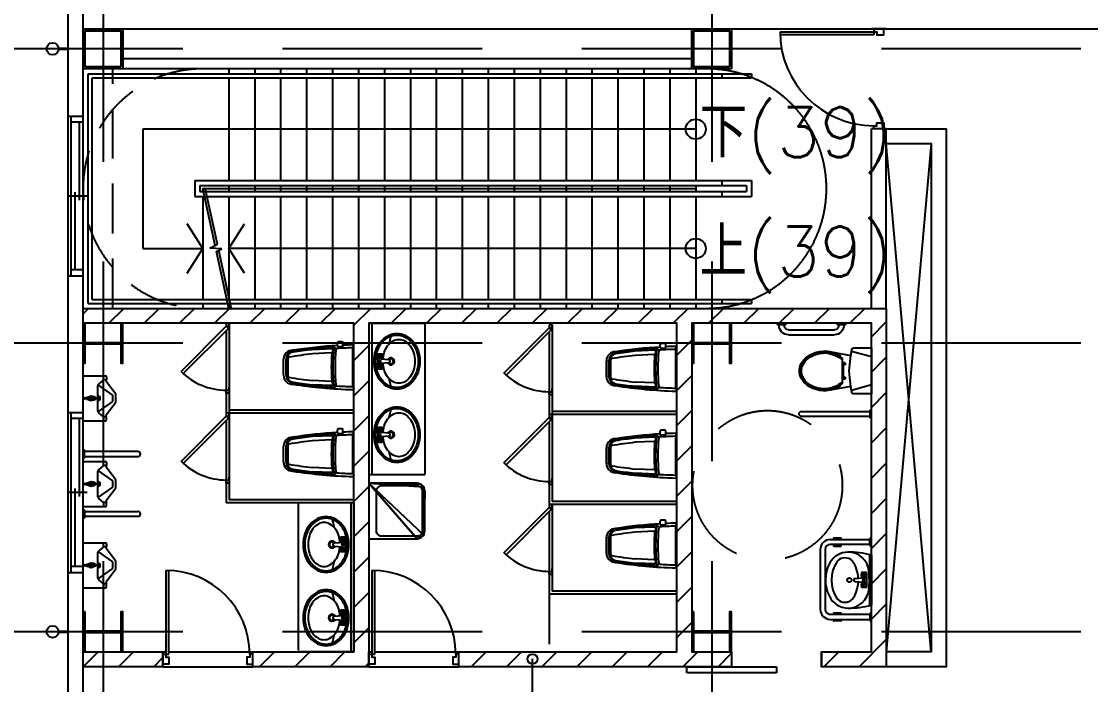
# Model space of a CAD drawing. Extents: x 0 to 210250, y -124674 to 148500.
# Drawn here: x 38966 to 49681, y 119150 to 125794 of the extents above; entities that cross this region are included whole.
import ezdxf

# ---------------------------------------------------------------- set-up
doc = ezdxf.new("R2010")
doc.units = 0
doc.header["$LTSCALE"] = 400
for name, pattern in [('CEN', [17, 15, -1, 0, -1]), ('DASHED2', [0.375, 0.25, -0.125]), ('DASHEDX2', [1.5, 1, -0.5]), ('HIDDEN2', [0.1875, 0.125, -0.0625]), ('HIDDENX2', [0.75, 0.5, -0.25])]:
    doc.linetypes.add(name, pattern=pattern)
doc.layers.get('0').update_dxf_attribs({"linetype": 'CONTINUOUS'})
doc.layers.get('DEFPOINTS').update_dxf_attribs({"linetype": 'CONTINUOUS'})
for name, color, linetype in [('BEAM', 3, 'CONTINUOUS'), ('BFRAME', 6, 'CONTINUOUS'), ('C1', 1, 'CONTINUOUS'), ('CENTER', 6, 'CEN'), ('COLUMN', 1, 'CONTINUOUS'), ('DE-DOOR', 5, 'CONTINUOUS'), ('DIM', 2, 'CONTINUOUS'), ('DOOR', 3, 'CONTINUOUS'), ('DTOILET', 4, 'CONTINUOUS'), ('PAINT', 3, 'CONTINUOUS'), ('STAIR', 3, 'CONTINUOUS'), ('TEXT', 3, 'CONTINUOUS'), ('TOILET', 5, 'CONTINUOUS'), ('WALL', 2, 'CONTINUOUS'), ('WALL2', 6, 'CONTINUOUS'), ('WINDOW', 3, 'CONTINUOUS'), ('WINDOWP', 4, 'CONTINUOUS')]:
    doc.layers.add(name, color=color, linetype=linetype)
doc.styles.add('AEH', font='SIMPLEX', dxfattribs={"bigfont": 'AE.SHX'})

# ---------------------------------------------------------------- blocks, each defined once
blk = doc.blocks.new('T011-A')
at = {"layer": 'DTOILET'}
for p, q in [((21.7, -1.6), (21.7, 0)), ((23.3, 0), (23.3, -1.6)), ((21.1, -10), (21.1, -11.6)), ((21.5, -11.6), (21.5, -10.2)), ((23.3, -1.4), (21.7, -1.4)), ((23.3, -1.6), (21.7, -1.6)), ((23.3, -3.4), (21.7, -3.4)), ((21.7, -3.4), (21.7, -5.7)), ((21.7, -3.7), (23.3, -3.7)), ((22, -3.4), (22, -1.6)), ((22, -10.4), (22, -11.6)), ((22.6, -11.6), (22.6, -10.5)), ((23, -1.6), (23, -3.4)), ((23.2, -10.4), (23.2, -11.6)), ((23.3, -5.7), (23.3, -3.4)), ((23.7, -11.6), (23.7, -10.1)), ((24.2, -11.6), (24.2, -9.8)), ((4, -20.5), (0, -20.5)), ((4, -20.5), (8, -15.7)), ((4, -23.5), (4, -20.5)), ((8.9, -15), (19.3, -30)), ((34.7, -14.6), (10.3, -14.6)), ((21.1, -11.6), (24.2, -11.6)), ((21.5, -12.9), (21.5, -11.6)), ((23.7, -12.9), (21.5, -12.9)), ((21.8, -12.9), (21.8, -11.6)), ((22.3, -11.6), (22.3, -12.9)), ((22.8, -12.9), (22.8, -11.6)), ((23.4, -12.9), (23.4, -11.6)), ((23.7, -11.6), (23.7, -12.9)), ((25.8, -30), (36.2, -15)), ((41, -20.5), (37, -15.7)), ((41, -23.5), (41, -20.5)), ((41, -20.5), (45, -20.5)), ((19.3, -30), (25.8, -30))]:
    blk.add_line(p, q, dxfattribs=at)
for radius in [2.44, 1.05]:
    blk.add_circle((22.5, -8), radius, dxfattribs=at)
for centre, radius, start, end in [((10.3, -17.6), 3, 90, 139.9794), ((22.5, -14.6), 2.6, 180.1003, 359.8997), ((22.5, -14.6), 1.38, 180.1887, 359.8113), ((34.7, -17.6), 3, 40.0206, 90)]:
    blk.add_arc(centre, radius, start, end, dxfattribs=at)
at = {"layer": 'TOILET'}
for p, q in [((0, 0), (0, -22.5)), ((0, 0), (45, 0)), ((45, 0), (45, -22.5)), ((1, -23.5), (4, -23.5)), ((4.5, -23.1), (4, -23.5)), ((18.5, -33), (5.7, -23.2)), ((26.6, -33), (39.3, -23.2)), ((40.4, -23.1), (41, -23.5)), ((44, -23.5), (41, -23.5)), ((18.5, -33), (26.6, -33))]:
    blk.add_line(p, q, dxfattribs=at)
for centre, start, end in [((1, -22.5), 180, 270), ((5.1, -24), 52.5266, 121.5331), ((39.9, -24), 58.4311, 127.6526), ((44, -22.5), 270, 0)]:
    blk.add_arc(centre, 1, start, end, dxfattribs=at)
blk = doc.blocks.new('T007-A')
at = {"layer": 'DTOILET'}
for p, q in [((1.2, 40.5), (0.2, 43.4)), ((1, 39.9), (1, 3)), ((17.8, 40), (20, 42.1)), ((21.8, 39.9), (42, 39.1)), ((21.9, 40.4), (21.9, 39.9)), ((22.4, 40.9), (42, 40.1)), ((22.7, 35.7), (41.7, 34.9)), ((66, 30.6), (66, 12.3)), ((67, 29.6), (67, 13.3)), ((68, 29.6), (68, 13.3)), ((1.2, 2.5), (0.2, -0.3)), ((17.8, 3), (20, 0.9)), ((21.8, 3), (42, 3.9)), ((21.9, 2.5), (21.9, 3)), ((22.4, 2), (42, 2.9)), ((22.7, 7.2), (41.7, 8.1))]:
    blk.add_line(p, q, dxfattribs=at)
for centre, radius, start, end in [((2, 39.9), 1, 88.346, 180), ((-11.7, -432.9), 474, 86.5159, 88.346), ((17.1, 39.2), 1, 5.8406, 86.5159), ((-156.6, 21.5), 175.6, 354.1594, 5.8406), ((-11.7, -432.9), 476, 81.1939, 86.1869), ((-156.6, 21.5), 177.8, 353.3507, 6.6493), ((21.8, 39.4), 0.5, 87.5258, 185.7535), ((-156.6, 21.5), 178.8, 354.2465, 5.7535), ((22.4, 40.4), 0.5, 87.5258, 180), ((22.7, 35.2), 0.5, 87.5258, 184.3804), ((-156.6, 21.5), 179.3, 355.6196, 4.3804), ((-11.7, -432.9), 470.8, 80.6104, 83.4971), ((-11.7, -432.9), 475, 81.1939, 83.5149), ((60, 29.6), 7, 0, 81.1939), ((60, 29.6), 8, 0, 81.1939), ((65, 30.6), 1, 0, 80.6104), ((-11.7, 475.9), 470.8, 276.5029, 279.3896), ((60, 13.3), 7, 278.8061, 0), ((60, 13.3), 8, 278.8061, 0), ((65, 12.3), 1, 279.3896, 0), ((2, 3), 1, 180, 271.654), ((-11.7, 475.9), 474, 271.654, 273.4841), ((17.1, 3.7), 1, 273.4841, 354.1594), ((-11.7, 475.9), 476, 273.8131, 278.8061), ((21.8, 3.5), 0.5, 174.2465, 272.4742), ((22.4, 2.5), 0.5, 180, 272.4742), ((22.7, 7.7), 0.5, 175.6196, 272.4742), ((-11.7, 475.9), 475, 276.4851, 278.8061)]:
    blk.add_arc(centre, radius, start, end, dxfattribs=at)
at = {"layer": 'TOILET'}
for p, q in [((0, 42.9), (0, 0)), ((70.5, 29.5), (70.5, 13.5)), ((11, 0.1), (11, -2.9)), ((12, 1.1), (15.5, 1.1)), ((16.5, 0.1), (16.5, -2.9)), ((12, -3.9), (15.5, -3.9))]:
    blk.add_line(p, q, dxfattribs=at)
for centre, radius, start, end in [((1, 42.9), 1, 88.4768, 180), ((-11.7, -432.9), 477, 81.179, 88.4768), ((61.5, 29.5), 9, 0, 90), ((61.5, 13.5), 9, 270, 0), ((12, 0.1), 1, 90, 180), ((15.5, 0.1), 1, 0, 90), ((-11.7, 475.9), 477, 273.3834, 278.821), ((1, 0), 1, 179.9986, 271.5232), ((-11.7, 475.9), 477, 271.5232, 272.7219), ((12, -2.9), 1, 180, 270), ((15.5, -2.9), 1, 270, 0)]:
    blk.add_arc(centre, radius, start, end, dxfattribs=at)
blk = doc.blocks.new('T005-A')
at = {"layer": 'DTOILET'}
for p, q in [((0, 37), (20, 42.5)), ((29.1, 35.3), (29.1, 10.7)), ((31.1, 38), (31.1, 36.8)), ((26.1, 31.1), (29.1, 31.1)), ((26.1, 31.1), (26.1, 29.1)), ((26.1, 29.1), (28.1, 29.1)), ((28.1, 31.1), (28.1, 14.9)), ((26.1, 16.9), (26.1, 14.9)), ((26.1, 16.9), (28.1, 16.9)), ((26.1, 14.9), (29.1, 14.9)), ((0, 9), (20, 3.5)), ((31.1, 9.2), (31.1, 8))]:
    blk.add_line(p, q, dxfattribs=at)
for points in [[(20.5, 7.4), (21.7, 16.5, 0.064942), (21.7, 29.5), (20.5, 38.6)], [(45.7, 4, 0.08148), (56.1, 5.5, 0.087192), (63.9, 9.6, 0.105621), (69.3, 16.1, 0.123767), (71.1, 23, 0.123767), (69.3, 29.9, 0.105621), (63.9, 36.4, 0.087192), (56.1, 40.5, 0.08148), (45.7, 42, 0.07751)], [(45.7, 5, 0.081154), (55.7, 6.5, 0.087192), (63.3, 10.4, 0.105621), (68.5, 16.6, 0.123767), (70.1, 23, 0.123767), (68.5, 29.4, 0.105621), (63.3, 35.6, 0.087192), (55.7, 39.5, 0.081154), (45.7, 41, 0.07751)]]:
    blk.add_lwpolyline(points, format="xyb", dxfattribs=at)
for centre, radius, start, end in [((48.7, 10.6), 31.6, 95.5709, 128.4801), ((48.7, 10.6), 30.6, 95.6473, 129.9863), ((48.7, 10.6), 32.6, 104.3826, 122.8), ((48.7, 35.4), 30.6, 230.0137, 264.3527), ((48.7, 35.4), 31.6, 231.5199, 264.4291), ((48.7, 35.4), 32.6, 237.2, 255.6174)]:
    blk.add_arc(centre, radius, start, end, dxfattribs=at)
at = {"layer": 'TOILET'}
blk.add_lwpolyline([(56.4, 41.4), (52.1, 42.5), (48.3, 42.9), (45.6, 43), (20.5, 38.6), (19.7, 44.3, 0.376715), (17.7, 46), (0, 46), (0, 0), (17.7, 0, 0.376715), (19.7, 1.7), (20.5, 7.4), (45.6, 3), (48.3, 3.1), (52.1, 3.5), (56.4, 4.6, 0.189336), (70.2, 15.6, 0.251384), (70.2, 30.4)], format="xyb", dxfattribs=at)
blk.add_arc((49.2, 18.2), 24.2, 30.0427, 72.9277, dxfattribs=at)
blk = doc.blocks.new('T015-A')
at = {"layer": 'TOILET', "linetype": 'Continuous'}
for p, q in [((26, 0), (26, -1)), ((34, -1), (34, 0)), ((86, 0), (86, -1)), ((94, -1), (94, 0)), ((26.5, -1.5), (33.5, -1.5)), ((32.5, -2), (32.5, -1.5)), ((83, -6.5), (37, -6.5)), ((86.5, -1.5), (93.5, -1.5)), ((87.5, -1.5), (87.5, -2)), ((83, -11.5), (37, -11.5)), ((0, -86.7), (1, -86.7)), ((1, -94.7), (0, -94.7)), ((1.5, -87.2), (1.5, -94.2)), ((70, -88.2), (1.5, -88.2)), ((1.5, -93.2), (70, -93.2))]:
    blk.add_line(p, q, dxfattribs=at)
for centre, radius, start, end in [((26.5, -1), 0.5, 180, 270), ((37, -2), 9.5, 176.983, 270), ((37, -2), 4.5, 180, 270), ((33.5, -1), 0.5, 270, 0), ((83, -2), 9.5, 270, 3.017), ((83, -2), 4.5, 270, 0), ((86.5, -1), 0.5, 180, 270), ((93.5, -1), 0.5, 270, 0), ((1, -87.2), 0.5, 0, 90), ((1, -94.2), 0.5, 270, 0), ((70, -90.7), 2.5, 270, 90)]:
    blk.add_arc(centre, radius, start, end, dxfattribs=at)
at = {"layer": 'C1', "linetype": 'Continuous'}
blk.add_blockref('T005-A', (0, -70.7), dxfattribs=at)
blk = doc.blocks.new('*U194')
at = {"layer": 'DE-DOOR', "linetype": 'Continuous'}
for points in [[(-45, 5), (-42, 5), (-42, 2), (-39, 2), (-39, -5), (-45, -5)], [(45, 5), (42, 5), (42, 2), (39, 2), (39, -5), (45, -5)]]:
    blk.add_lwpolyline(points, close=True, dxfattribs=at)
at = {"layer": 'DOOR', "linetype": 'Continuous'}
for p, q in [((-42, 89), (-42, 5)), ((-39, 5), (-39, 89)), ((-45, 7.5), (-42, 7.5)), ((-42, 5), (-39, 5)), ((-39, 7.5), (45, 7.5)), ((-45, -7.5), (45, -7.5))]:
    blk.add_line(p, q, dxfattribs=at)
blk.add_arc((-42, 5), 84, 0, 90, dxfattribs=at)
at = {"layer": 'WALL', "linetype": 'Continuous'}
for p, q in [((-45, -7.5), (-45, 7.5)), ((45, -7.5), (45, 7.5))]:
    blk.add_line(p, q, dxfattribs=at)
blk = doc.blocks.new('*U195')
at = {"layer": 'DE-DOOR', "linetype": 'Continuous'}
for points in [[(-45, 5), (-42, 5), (-42, 2), (-39, 2), (-39, -5), (-45, -5)], [(45, 5), (42, 5), (42, 2), (39, 2), (39, -5), (45, -5)]]:
    blk.add_lwpolyline(points, close=True, dxfattribs=at)
at = {"layer": 'DOOR', "linetype": 'Continuous'}
for p, q in [((-42, 89), (-42, 5)), ((-39, 5), (-39, 89)), ((-45, 7.5), (-42, 7.5)), ((-42, 5), (-39, 5)), ((-39, 7.5), (45, 7.5)), ((-45, -7.5), (45, -7.5))]:
    blk.add_line(p, q, dxfattribs=at)
blk.add_arc((-42, 5), 84, 0, 90, dxfattribs=at)
at = {"layer": 'WALL', "linetype": 'Continuous'}
for p, q in [((-45, -7.5), (-45, 7.5)), ((45, -7.5), (45, 7.5))]:
    blk.add_line(p, q, dxfattribs=at)
blk = doc.blocks.new('*U196')
at = {"layer": 'DOOR', "linetype": 'Continuous'}
for p, q in [((-90, -7.5), (0, -7.5)), ((-90, -13.5), (-90, -7.5)), ((0, -7.5), (0, -13.5)), ((0, -13.5), (-90, -13.5))]:
    blk.add_line(p, q, dxfattribs=at)
at = {"layer": 'WALL', "linetype": 'Continuous'}
for p, q in [((-45, 7.5), (-45, -7.5)), ((45, 7.5), (45, -7.5))]:
    blk.add_line(p, q, dxfattribs=at)
blk = doc.blocks.new('T016-A', base_point=(3688, 4041.3))
at = {"layer": 'DTOILET'}
for p, q in [((3709.7, 4039.7), (3709.7, 4041.3)), ((3711.3, 4039.9), (3709.7, 4039.9)), ((3711.3, 4039.7), (3709.7, 4039.7)), ((3710, 4037.9), (3710, 4039.7)), ((3711, 4039.7), (3711, 4037.9)), ((3711.3, 4041.3), (3711.3, 4039.7)), ((3709.1, 4031.3), (3709.1, 4029.7)), ((3709.1, 4029.7), (3712.2, 4029.7)), ((3709.5, 4029.7), (3709.5, 4031.1)), ((3709.6, 4028.4), (3709.6, 4029.7)), ((3709.7, 4037.9), (3709.7, 4035.6)), ((3711.3, 4037.9), (3709.7, 4037.9)), ((3709.7, 4037.6), (3711.3, 4037.6)), ((3709.8, 4028.4), (3709.8, 4029.7)), ((3710, 4030.9), (3710, 4029.7)), ((3710.3, 4029.7), (3710.3, 4028.4)), ((3710.6, 4029.7), (3710.6, 4030.9)), ((3710.9, 4028.4), (3710.9, 4029.7)), ((3711.2, 4030.9), (3711.2, 4029.7)), ((3711.3, 4035.6), (3711.3, 4037.9)), ((3711.4, 4028.4), (3711.4, 4029.7)), ((3711.7, 4029.7), (3711.7, 4031.2)), ((3711.7, 4029.7), (3711.7, 4028.4)), ((3712.2, 4029.7), (3712.2, 4031.5)), ((3692, 4020.9), (3688, 4020.9)), ((3692, 4020.9), (3696, 4025.6)), ((3692, 4017.8), (3692, 4020.9)), ((3696.9, 4026.3), (3707.3, 4011.3)), ((3722.7, 4026.7), (3698.3, 4026.7)), ((3711.7, 4028.4), (3709.6, 4028.4)), ((3713.8, 4011.3), (3724.2, 4026.3)), ((3729, 4020.9), (3725, 4025.6)), ((3729, 4020.9), (3733.1, 4020.9)), ((3729, 4017.8), (3729, 4020.9)), ((3707.3, 4011.3), (3713.8, 4011.3))]:
    blk.add_line(p, q, dxfattribs=at)
for radius in [2.44, 1.05]:
    blk.add_circle((3710.5, 4033.3), radius, dxfattribs=at)
for centre, radius, start, end in [((3698.3, 4023.7), 3, 90, 139.9794), ((3710.5, 4026.7), 2.6, 180.1003, 359.8997), ((3710.5, 4026.7), 1.38, 180.1887, 359.8113), ((3722.7, 4023.7), 3, 40.0206, 90)]:
    blk.add_arc(centre, radius, start, end, dxfattribs=at)
at = {"layer": 'TOILET', "linetype": 'Continuous'}
for p, q in [((3676.5, 4040.3), (3676.5, 4041.3)), ((3684, 4039.8), (3677, 4039.8)), ((3678, 3986.3), (3678, 4039.8)), ((3683, 4039.8), (3683, 3986.3)), ((3684.5, 4041.3), (3684.5, 4040.3)), ((3736.5, 4041.3), (3736.5, 4040.3)), ((3737, 4039.8), (3744, 4039.8)), ((3738, 4039.8), (3738, 3986.3)), ((3743, 3986.3), (3743, 4039.8)), ((3744.5, 4040.3), (3744.5, 4041.3))]:
    blk.add_line(p, q, dxfattribs=at)
at = {"layer": 'TOILET'}
for p, q in [((3688, 4041.3), (3733, 4041.3)), ((3688, 4041.3), (3688, 4018.8)), ((3733, 4041.3), (3733, 4018.8)), ((3689, 4017.8), (3692, 4017.8)), ((3692.5, 4018.2), (3692, 4017.8)), ((3706.5, 4008.3), (3693.7, 4018.1)), ((3706.5, 4008.3), (3714.6, 4008.3)), ((3714.6, 4008.3), (3727.3, 4018.1)), ((3728.4, 4018.2), (3729, 4017.8)), ((3732, 4017.8), (3729, 4017.8))]:
    blk.add_line(p, q, dxfattribs=at)
at = {"layer": 'TOILET', "linetype": 'Continuous'}
for centre, radius, start, end in [((3677, 4040.3), 0.5, 180, 270), ((3684, 4040.3), 0.5, 270, 360), ((3737, 4040.3), 0.5, 180, 270), ((3744, 4040.3), 0.5, 270, 0), ((3680.5, 3986.3), 2.5, 180, 0), ((3740.5, 3986.3), 2.5, 180, 0)]:
    blk.add_arc(centre, radius, start, end, dxfattribs=at)
at = {"layer": 'TOILET'}
for centre, start, end in [((3689, 4018.8), 180, 270), ((3693.1, 4017.3), 52.5266, 121.5331), ((3727.9, 4017.3), 58.4311, 127.6526), ((3732, 4018.8), 270, 0)]:
    blk.add_arc(centre, 1, start, end, dxfattribs=at)
blk = doc.blocks.new('*U197')
at = {"layer": 'DE-DOOR', "linetype": 'Continuous'}
for points in [[(-5, 50), (-5, 47), (-2, 47), (-2, 44), (5, 44), (5, 50)], [(-5, -50), (-5, -47), (-2, -47), (-2, -44), (5, -44), (5, -50)]]:
    blk.add_lwpolyline(points, close=True, dxfattribs=at)
at = {"layer": 'DOOR', "linetype": 'Continuous'}
for p, q in [((-99, 47), (-5, 47)), ((-5, 44), (-99, 44)), ((-5, 47), (-5, 44))]:
    blk.add_line(p, q, dxfattribs=at)
blk.add_arc((-5, 47), 94, 180, 270, dxfattribs=at)
at = {"layer": 'WALL', "linetype": 'Continuous'}
for p, q in [((7.5, 50), (-7.5, 50)), ((7.5, -50), (-7.5, -50))]:
    blk.add_line(p, q, dxfattribs=at)
blk = doc.blocks.new('*U199')
at = {"layer": 'WALL', "linetype": 'Continuous'}
for p, q in [((-7.5, 80), (7.5, 80)), ((-7.5, -80), (7.5, -80))]:
    blk.add_line(p, q, dxfattribs=at)
at = {"layer": 'WINDOW', "linetype": 'Continuous'}
for p, q in [((-4.5, -80), (-4.5, 80)), ((7.5, 74), (-4.5, 74)), ((3.5, 74), (3.5, -4)), ((11.5, 0), (-8.5, 0)), ((-0.5, -74), (-0.5, 4)), ((7.5, -74), (-4.5, -74))]:
    blk.add_line(p, q, dxfattribs=at)
at = {"layer": 'WINDOWP', "linetype": 'Continuous'}
for p, q in [((-7.5, -80), (-7.5, 80)), ((7.5, -80), (7.5, 80))]:
    blk.add_line(p, q, dxfattribs=at)
blk = doc.blocks.new('*U200')
at = {"layer": 'WALL', "linetype": 'Continuous'}
for p, q in [((-7.5, 80), (7.5, 80)), ((-7.5, -80), (7.5, -80))]:
    blk.add_line(p, q, dxfattribs=at)
at = {"layer": 'WINDOW', "linetype": 'Continuous'}
for p, q in [((-4.5, -80), (-4.5, 80)), ((7.5, 74), (-4.5, 74)), ((3.5, 74), (3.5, -4)), ((11.5, 0), (-8.5, 0)), ((-0.5, -74), (-0.5, 4)), ((7.5, -74), (-4.5, -74))]:
    blk.add_line(p, q, dxfattribs=at)
at = {"layer": 'WINDOWP', "linetype": 'Continuous'}
for p, q in [((-7.5, -80), (-7.5, 80)), ((7.5, -80), (7.5, 80))]:
    blk.add_line(p, q, dxfattribs=at)
blk = doc.blocks.new('WASH22')
at = {"layer": 'TOILET', "elevation": 0}
blk.add_lwpolyline([(-20.3, -53.3, -0.414214), (-25.4, -48.3), (-25.4, -12.7, -0.414214), (-20.3, -7.6), (20.3, -7.6, -0.414214), (25.4, -12.7), (25.4, -48.3, -0.414214), (20.3, -53.3)], format="xyb", close=True, dxfattribs=at)
at = {"layer": 'BFRAME', "color": 5}
mesh = blk.add_polyface(dxfattribs=at)
corners = [(24.1, -54.9, 0), (27.9, 0, 0), (-24.1, -54.9, 0), (27.9, 0, 0), (-27.9, -48.3, 0), (-24.1, -54.9, 0), (24.1, -54.9, 0), (26.9, -52.1, 0), (27.9, 0, 0), (-24.1, -54.9, 0), (20.3, -55.9, 0), (24.1, -54.9, 0), (-24.1, -54.9, 0), (-20.3, -55.9, 0), (20.3, -55.9, 0), (-27.9, -48.3, 0), (-26.9, -52.1, 0), (-24.1, -54.9, 0), (27.9, 0, 0), (-27.9, 0, 0), (-27.9, -48.3, 0), (26.9, -52.1, 0), (27.9, -48.3, 0), (27.9, 0, 0)]
mesh.append_faces([[corners[k] for k in face] for face in [(0, 1, 2), (3, 4, 5)]], dxfattribs={"vtx0": -1, "vtx1": -1, "vtx2": -1, "color": 5})
mesh.append_faces([[corners[k] for k in face] for face in [(9, 10, 11)]], dxfattribs={"vtx0": -1, "vtx2": -1, "color": 5})
mesh.append_faces([[corners[k] for k in face] for face in [(6, 7, 8)]], dxfattribs={"vtx1": -1, "vtx2": -1, "color": 5})
mesh.append_faces([[corners[k] for k in face] for face in [(12, 13, 14), (15, 16, 17), (18, 19, 20), (21, 22, 23)]], dxfattribs={"vtx2": -1, "color": 5})
blk = doc.blocks.new('*X205')
at = {"layer": 'WALL2', "color": 0}
for p, q in [((66488, 4845.7), (66493.5, 4851.1)), ((66513.9, 4836.1), (66528.9, 4851.1)), ((66549.2, 4836.1), (66564.2, 4851.1)), ((66584.6, 4836.1), (66599.6, 4851.1)), ((66619.9, 4836.1), (66634.9, 4851.1)), ((66655.3, 4836.1), (66670.3, 4851.1)), ((66690.6, 4836.1), (66705.6, 4851.1)), ((66726, 4836.1), (66741, 4851.1)), ((66759.5, 4834.3), (66776.3, 4851.1)), ((66796.7, 4836.1), (66811.7, 4851.1)), ((66832.1, 4836.1), (66847.1, 4851.1)), ((66867.4, 4836.1), (66882.4, 4851.1)), ((66902.8, 4836.1), (66917.8, 4851.1)), ((66938.1, 4836.1), (66953.1, 4851.1)), ((66973.5, 4836.1), (66988.5, 4851.1)), ((67008.8, 4836.1), (67023.8, 4851.1)), ((67044.2, 4836.1), (67059.2, 4851.1)), ((67079.5, 4836.1), (67094.5, 4851.1)), ((67114.9, 4836.1), (67129.9, 4851.1)), ((67150.3, 4836.1), (67165.3, 4851.1)), ((67185.6, 4836.1), (67200.6, 4851.1)), ((67221, 4836.1), (67236, 4851.1)), ((67256.3, 4836.1), (67271.3, 4851.1)), ((67278, 4822.5), (67293, 4837.5)), ((66759.5, 4799), (66774.5, 4814)), ((67083, 4804.3), (67098, 4819.3)), ((67278, 4787.1), (67293, 4802.1)), ((67083, 4768.9), (67098, 4783.9)), ((66759.5, 4763.6), (66774.5, 4778.6)), ((67278, 4751.8), (67293, 4766.8)), ((67083, 4733.6), (67098, 4748.6)), ((66759.5, 4728.3), (66774.5, 4743.3)), ((67278, 4716.4), (67293, 4731.4)), ((66759.5, 4692.9), (66774.5, 4707.9)), ((67083, 4698.2), (67098, 4713.2)), ((67278, 4681.1), (67293, 4696.1)), ((66759.5, 4657.5), (66774.5, 4672.5)), ((67083, 4662.8), (67098, 4677.8)), ((67278, 4645.7), (67293, 4660.7)), ((67083, 4627.5), (67098, 4642.5)), ((66759.5, 4622.2), (66774.5, 4637.2)), ((67278, 4610.4), (67293, 4625.4)), ((66759.5, 4586.8), (66774.5, 4601.8)), ((67083, 4592.1), (67098, 4607.1)), ((67278, 4575), (67293, 4590)), ((66759.5, 4551.5), (66774.5, 4566.5)), ((67083, 4556.8), (67098, 4571.8)), ((67278, 4539.6), (67293, 4554.6)), ((67083, 4521.4), (67098, 4536.4)), ((66759.5, 4516.1), (66774.5, 4531.1)), ((67265.9, 4492.1), (67293, 4519.3)), ((66488.1, 4492.1), (66503.1, 4507.1)), ((66523.4, 4492.1), (66538.4, 4507.1)), ((66558.8, 4492.1), (66568, 4501.4)), ((66664.8, 4492.1), (66679.8, 4507.1)), ((66700.2, 4492.1), (66715.2, 4507.1)), ((66735.5, 4492.1), (66750.5, 4507.1)), ((66877, 4492.1), (66892, 4507.1)), ((66912.3, 4492.1), (66927.3, 4507.1)), ((66947.7, 4492.1), (66962.7, 4507.1)), ((66983, 4492.1), (66998, 4507.1)), ((67018.4, 4492.1), (67033.4, 4507.1)), ((67053.7, 4492.1), (67068.7, 4507.1)), ((67089.1, 4492.1), (67104.1, 4507.1)), ((67124.5, 4492.1), (67138, 4505.7)), ((67230.5, 4492.1), (67245.5, 4507.1)), ((66770.9, 4492.1), (66774.5, 4495.8))]:
    blk.add_line(p, q, dxfattribs=at)
blk = doc.blocks.new('A$C2BC977CF')
at = {"layer": 'BEAM', "color": 3, "linetype": 'Continuous'}
blk.add_line((1953, 4312), (1383, 4312), dxfattribs=at)
at = {"layer": 'CENTER', "linetype": 'HIDDENX2'}
for p, q in [((1363, 5908.8), (1363, 3154)), ((1973, 5908.8), (1973, 3154)), ((7443, 4322), (1061, 4322)), ((7443, 4027), (1061, 4027)), ((7443, 3738), (1061, 3738))]:
    blk.add_line(p, q, dxfattribs=at)
at = {"layer": 'COLUMN', "linetype": 'Continuous'}
for points in [[(1383, 4302), (1343, 4302), (1343, 4342), (1383, 4342)], [(1381, 4304), (1345, 4304), (1345, 4340), (1381, 4340)], [(1993, 4302), (1953, 4302), (1953, 4342), (1993, 4342)], [(1991, 4304), (1955, 4304), (1955, 4340), (1991, 4340)]]:
    blk.add_lwpolyline(points, close=True, dxfattribs=at)
at = {"layer": 'COLUMN'}
for points in [[(1345.1, 4047), (1343, 4047), (1343, 4007), (1345.1, 4007), (1345.1, 4026.3), (1380.9, 4026.3), (1380.9, 4007), (1383, 4007), (1383, 4047), (1380.9, 4047), (1380.9, 4027.6), (1345.1, 4027.6), (1345.1, 4047)], [(1955.1, 4047), (1953, 4047), (1953, 4007), (1955.1, 4007), (1955.1, 4026.3), (1990.9, 4026.3), (1990.9, 4007), (1993, 4007), (1993, 4047), (1990.9, 4047), (1990.9, 4027.6), (1955.1, 4027.6), (1955.1, 4047)], [(1345.1, 3758), (1343, 3758), (1343, 3718), (1345.1, 3718), (1345.1, 3737.3), (1380.9, 3737.3), (1380.9, 3718), (1383, 3718), (1383, 3758), (1380.9, 3758), (1380.9, 3738.6), (1345.1, 3738.6), (1345.1, 3758)], [(1955.1, 3758), (1953, 3758), (1953, 3718), (1955.1, 3718), (1955.1, 3737.3), (1990.9, 3737.3), (1990.9, 3718), (1993, 3718), (1993, 3758), (1990.9, 3758), (1990.9, 3738.6), (1955.1, 3738.6), (1955.1, 3758)]]:
    blk.add_lwpolyline(points, dxfattribs=at)
at = {"layer": 'DE-DOOR', "linetype": 'Continuous'}
for points in [[(1486.5, 4047), (1486.5, 4044), (1489.5, 4044), (1489.5, 4041), (1489.5, 4041), (1489.5, 4047)], [(1810, 4045.5), (1810, 4042.5), (1813, 4042.5), (1813, 4039.5), (1813, 4039.5), (1813, 4045.5)], [(1486.5, 3977), (1486.5, 3980), (1489.5, 3980), (1489.5, 3983), (1489.5, 3983), (1489.5, 3977)], [(1810, 3975.5), (1810, 3978.5), (1813, 3978.5), (1813, 3981.5), (1813, 3981.5), (1813, 3975.5)], [(1486.5, 3957), (1486.5, 3954), (1489.5, 3954), (1489.5, 3951), (1489.5, 3951), (1489.5, 3957)], [(1810, 3955.5), (1810, 3952.5), (1813, 3952.5), (1813, 3949.5), (1813, 3949.5), (1813, 3955.5)], [(1486.5, 3887), (1486.5, 3890), (1489.5, 3890), (1489.5, 3893), (1489.5, 3893), (1489.5, 3887)], [(1810, 3885.5), (1810, 3888.5), (1813, 3888.5), (1813, 3891.5), (1813, 3891.5), (1813, 3885.5)], [(1810, 3865.5), (1810, 3862.5), (1813, 3862.5), (1813, 3859.5), (1813, 3859.5), (1813, 3865.5)], [(1810, 3795.5), (1810, 3798.5), (1813, 3798.5), (1813, 3801.5), (1813, 3801.5), (1813, 3795.5)]]:
    blk.add_lwpolyline(points, close=True, dxfattribs=at)
at = {"layer": 'DEFPOINTS', "color": 3, "linetype": 'Continuous'}
blk.add_line((1793.4, 3586.4), (1793.4, 3710.7), dxfattribs=at)
at = {"layer": 'DIM', "linetype": 'Continuous'}
blk.add_circle((1793.4, 3710.7), 5, dxfattribs=at)
at = {"layer": 'DOOR', "linetype": 'Continuous'}
for p, q in [((1441.3, 3998.7), (1486.5, 4044)), ((1488.7, 4041.9), (1443.4, 3996.6)), ((1486.5, 4047), (1486.5, 4044)), ((1486.5, 4044), (1488.7, 4041.9)), ((1486.5, 4039.7), (1486.5, 3977)), ((1489.5, 4047), (1489.5, 3977)), ((1764.8, 3997.2), (1810, 4042.5)), ((1812.2, 4040.4), (1766.9, 3995.1)), ((1810, 4045.5), (1810, 4042.5)), ((1810, 4042.5), (1812.2, 4040.4)), ((1813, 4045.5), (1813, 3975.5)), ((1810, 4038.2), (1810, 3975.5)), ((1441.3, 3908.7), (1486.5, 3954)), ((1486.5, 3957), (1486.5, 3954)), ((1486.5, 3954), (1488.7, 3951.9)), ((1489.5, 3957), (1489.5, 3887)), ((1810, 3955.5), (1810, 3952.5)), ((1813, 3955.5), (1813, 3885.5)), ((1488.7, 3951.9), (1443.4, 3906.6)), ((1486.5, 3949.7), (1486.5, 3887)), ((1764.8, 3907.2), (1810, 3952.5)), ((1812.2, 3950.4), (1766.9, 3905.1)), ((1810, 3952.5), (1812.2, 3950.4)), ((1810, 3948.2), (1810, 3885.5)), ((1764.8, 3817.2), (1810, 3862.5)), ((1812.2, 3860.4), (1766.9, 3815.1)), ((1810, 3865.5), (1810, 3862.5)), ((1810, 3862.5), (1812.2, 3860.4)), ((1810, 3858.2), (1810, 3795.5)), ((1813, 3865.5), (1813, 3795.5))]:
    blk.add_line(p, q, dxfattribs=at)
for centre in [(1486.5, 4044), (1810, 4042.5), (1486.5, 3954), (1810, 3952.5), (1810, 3862.5)]:
    blk.add_arc(centre, 64, 225, 270, dxfattribs=at)
at = {"layer": 'DTOILET'}
for p, q in [((1651.5, 4034.1), (1649.5, 4026)), ((1638, 4016.4), (1638, 4001.4)), ((1638, 4016.4), (1643, 4016.4)), ((1638, 4013.9), (1643, 4013.9)), ((1649.2, 4010.5), (1638, 4011.4)), ((1642.3, 4015.7), (1638.8, 4012.1)), ((1642.3, 4012.1), (1638.8, 4015.7)), ((1640.5, 4016.4), (1640.5, 4011.4)), ((1643, 4016.4), (1643, 4011)), ((1649.2, 4007.3), (1638, 4006.4)), ((1638, 4003.9), (1643, 4003.9)), ((1638, 4001.4), (1643, 4001.4)), ((1642.3, 4005.7), (1638.8, 4002.1)), ((1642.3, 4002.1), (1638.8, 4005.7)), ((1640.5, 4006.4), (1640.5, 4001.4)), ((1643, 4006.8), (1643, 4001.4)), ((1649.5, 3991.7), (1651.5, 3983.7)), ((1651.5, 3960.7), (1649.5, 3952.6)), ((1638, 3942.9), (1638, 3927.9)), ((1638, 3942.9), (1643, 3942.9)), ((1638, 3940.4), (1643, 3940.4)), ((1649.2, 3937.1), (1638, 3937.9)), ((1649.2, 3933.8), (1638, 3932.9)), ((1642.3, 3942.2), (1638.8, 3938.7)), ((1642.3, 3938.7), (1638.8, 3942.2)), ((1640.5, 3942.9), (1640.5, 3937.9)), ((1640.5, 3932.9), (1640.5, 3927.9)), ((1643, 3942.9), (1643, 3937.6)), ((1643, 3933.3), (1643, 3927.9)), ((1638, 3930.4), (1643, 3930.4)), ((1638, 3927.9), (1643, 3927.9)), ((1642.3, 3932.2), (1638.8, 3928.7)), ((1642.3, 3928.7), (1638.8, 3932.2)), ((1649.5, 3918.3), (1651.5, 3910.2)), ((1592.5, 3850.7), (1594.5, 3842.6)), ((1594.9, 3827.1), (1606, 3827.9)), ((1606, 3832.9), (1601, 3832.9)), ((1601, 3832.9), (1601, 3827.5)), ((1606, 3830.4), (1601, 3830.4)), ((1601.8, 3832.2), (1605.3, 3828.7)), ((1601.8, 3828.7), (1605.3, 3832.2)), ((1603.5, 3832.9), (1603.5, 3827.9)), ((1606, 3832.9), (1606, 3817.9)), ((1594.9, 3823.8), (1606, 3822.9)), ((1601, 3823.3), (1601, 3817.9)), ((1606, 3820.4), (1601, 3820.4)), ((1606, 3817.9), (1601, 3817.9)), ((1601.8, 3822.2), (1605.3, 3818.7)), ((1601.8, 3818.7), (1605.3, 3822.2)), ((1603.5, 3822.9), (1603.5, 3817.9)), ((1594.5, 3808.3), (1592.5, 3800.2)), ((2131, 3814.6), (2131, 3764.8)), ((2128, 3797.3), (2123, 3797.3)), ((2123, 3797.3), (2123, 3791.9)), ((2123.8, 3796.6), (2127.3, 3793.1)), ((2123.8, 3793.1), (2127.3, 3796.6)), ((2128, 3797.3), (2128, 3782.3)), ((2116.9, 3791.5), (2128, 3792.3)), ((2116.9, 3788.2), (2128, 3787.3)), ((2123, 3787.7), (2123, 3782.3)), ((2123.8, 3786.6), (2127.3, 3783.1)), ((2123.8, 3783.1), (2127.3, 3786.6)), ((1592.5, 3777.2), (1594.5, 3769.1)), ((2128, 3782.3), (2123, 3782.3)), ((1594.9, 3753.6), (1606, 3754.5)), ((1594.9, 3750.4), (1606, 3749.5)), ((1606, 3759.5), (1601, 3759.5)), ((1601, 3759.5), (1601, 3754.1)), ((1606, 3757), (1601, 3757)), ((1601.8, 3758.8), (1605.3, 3755.2)), ((1601.8, 3755.2), (1605.3, 3758.8)), ((1603.5, 3759.5), (1603.5, 3754.5)), ((1606, 3759.5), (1606, 3744.5)), ((1601, 3749.9), (1601, 3744.5)), ((1606, 3747), (1601, 3747)), ((1606, 3744.5), (1601, 3744.5)), ((1601.8, 3748.8), (1605.3, 3745.2)), ((1601.8, 3745.2), (1605.3, 3748.8)), ((1603.5, 3749.5), (1603.5, 3744.5)), ((1594.5, 3734.8), (1592.5, 3726.8))]:
    blk.add_line(p, q, dxfattribs=at)
for points in [[(1678.8, 4008.9, -0.082174), (1677.1, 3998.5, -0.090171), (1672.5, 3990.2, -0.104396), (1665.3, 3984.4, -0.117296), (1657.5, 3982.6, -0.117296), (1649.7, 3984.4, -0.104396), (1642.6, 3990.2, -0.090171), (1638, 3998.5, -0.082174), (1636.2, 4008.9, -0.082174), (1638, 4019.3, -0.090171), (1642.6, 4027.6, -0.104396), (1649.7, 4033.3, -0.117296), (1657.5, 4035.2, -0.117296), (1665.3, 4033.3, -0.104396), (1672.5, 4027.6, -0.090171), (1677.1, 4019.3, -0.082174)], [(1678.8, 3935.4, -0.082174), (1677.1, 3925, -0.090171), (1672.5, 3916.7, -0.104396), (1665.3, 3911, -0.117296), (1657.5, 3909.1, -0.117296), (1649.7, 3911, -0.104396), (1642.6, 3916.7, -0.090171), (1638, 3925, -0.082174), (1636.2, 3935.4, -0.082174), (1638, 3945.9, -0.090171), (1642.6, 3954.2, -0.104396), (1649.7, 3959.9, -0.117296), (1657.5, 3961.7, -0.117296), (1665.3, 3959.9, -0.104396), (1672.5, 3954.2, -0.090171), (1677.1, 3945.9, -0.082174)], [(1565.2, 3825.4, 0.082174), (1567, 3815, 0.090171), (1571.6, 3806.7, 0.104396), (1578.7, 3801, 0.117296), (1586.5, 3799.1, 0.117296), (1594.3, 3801, 0.104396), (1601.5, 3806.7, 0.090171), (1606.1, 3815, 0.082174), (1607.8, 3825.4, 0.082174), (1606.1, 3835.8, 0.090171), (1601.5, 3844.1, 0.104396), (1594.3, 3849.9, 0.117296), (1586.5, 3851.7, 0.117296), (1578.7, 3849.9, 0.104396), (1571.6, 3844.1, 0.090171), (1567, 3835.8, 0.082174)], [(1565.2, 3752, 0.082174), (1567, 3741.6, 0.090171), (1571.6, 3733.3, 0.104396), (1578.7, 3727.5, 0.117296), (1586.5, 3725.7, 0.117296), (1594.3, 3727.5, 0.104396), (1601.5, 3733.3, 0.090171), (1606.1, 3741.6, 0.082174), (1607.8, 3752, 0.082174), (1606.1, 3762.4, 0.090171), (1601.5, 3770.7, 0.104396), (1594.3, 3776.4, 0.117296), (1586.5, 3778.3, 0.117296), (1578.7, 3776.4, 0.104396), (1571.6, 3770.7, 0.090171), (1567, 3762.4, 0.082174)]]:
    blk.add_lwpolyline(points, format="xyb", close=True, dxfattribs=at)
for points in [[(1643.6, 4010.9, -0.056073), (1644.8, 4017.6, -0.084248), (1648.2, 4024.4, -0.106469), (1653.7, 4029.3, -0.130159), (1659.5, 4030.9, -0.130159), (1665.4, 4029.3, -0.106469), (1670.8, 4024.4, -0.084248), (1674.3, 4017.6, -0.073281), (1675.5, 4008.9, -0.073281)], [(1675.5, 4008.9, -0.073281), (1674.3, 4000.2, -0.084248), (1670.8, 3993.3, -0.106469), (1665.4, 3988.4, -0.130159), (1659.5, 3986.9, -0.130159), (1653.7, 3988.4, -0.106469), (1648.2, 3993.3, -0.084248), (1644.8, 4000.2, -0.056073), (1643.6, 4006.8, -0.073281)], [(1643.6, 3937.5, -0.056073), (1644.8, 3944.1, -0.084248), (1648.2, 3951, -0.106469), (1653.7, 3955.9, -0.130159), (1659.5, 3957.4, -0.130159), (1665.4, 3955.9, -0.106469), (1670.8, 3951, -0.084248), (1674.3, 3944.1, -0.073281), (1675.5, 3935.4, -0.073281)], [(1675.5, 3935.4, -0.073281), (1674.3, 3926.8, -0.084248), (1670.8, 3919.9, -0.106469), (1665.4, 3915, -0.130159), (1659.5, 3913.4, -0.130159), (1653.7, 3915, -0.106469), (1648.2, 3919.9, -0.084248), (1644.8, 3926.8, -0.056073), (1643.6, 3933.4, -0.073281)], [(1600.5, 3827.5, 0.056073), (1599.3, 3834.1, 0.084248), (1595.8, 3841, 0.106469), (1590.4, 3845.9, 0.130159), (1584.5, 3847.4, 0.130159), (1578.7, 3845.9, 0.106469), (1573.2, 3841, 0.084248), (1569.8, 3834.1, 0.073281), (1568.5, 3825.4, 0.073281)], [(1568.5, 3825.4, 0.073281), (1569.8, 3816.7, 0.084248), (1573.2, 3809.9, 0.106469), (1578.7, 3805, 0.130159), (1584.5, 3803.4, 0.130159), (1590.4, 3805, 0.106469), (1595.8, 3809.9, 0.084248), (1599.3, 3816.7, 0.056073), (1600.5, 3823.4, 0.073281)], [(1600.5, 3754.1, 0.056073), (1599.3, 3760.7, 0.084248), (1595.8, 3767.5, 0.106469), (1590.4, 3772.4, 0.130159), (1584.5, 3774, 0.130159), (1578.7, 3772.4, 0.106469), (1573.2, 3767.5, 0.084248), (1569.8, 3760.7, 0.073281), (1568.5, 3752, 0.073281)], [(1568.5, 3752, 0.073281), (1569.8, 3743.3, 0.084248), (1573.2, 3736.4, 0.106469), (1578.7, 3731.5, 0.130159), (1584.5, 3730, 0.130159), (1590.4, 3731.5, 0.106469), (1595.8, 3736.4, 0.084248), (1599.3, 3743.3, 0.056073), (1600.5, 3749.9, 0.073281)]]:
    blk.add_lwpolyline(points, format="xyb", dxfattribs=at)
for centre, radius in [((1640.5, 4013.9), 2.5), ((1640.5, 4008.8), 1), ((1640.5, 4003.9), 2.5), ((1640.5, 3940.4), 2.5), ((1640.5, 3930.4), 2.5), ((1640.5, 3935.3), 1), ((1603.5, 3830.4), 2.5), ((1603.5, 3825.3), 1), ((1603.5, 3820.4), 2.5), ((2125.5, 3794.8), 2.5), ((2111, 3789.8), 2.2), ((2125.5, 3784.8), 2.5), ((2125.5, 3789.7), 1), ((1603.5, 3757), 2.5), ((1603.5, 3751.9), 1), ((1603.5, 3747), 2.5)]:
    blk.add_circle(centre, radius, dxfattribs=at)
for centre, radius, start, end in [((1651.5, 4008.9), 3.5, 208.7783, 151.2217), ((1649.2, 4008.9), 1.63, 270, 90), ((1651.5, 4008.9), 2.5, 219.0728, 140.9272), ((1651.5, 3935.4), 3.5, 208.7783, 151.2217), ((1649.2, 3935.4), 1.63, 270, 90), ((1651.5, 3935.4), 2.5, 219.0728, 140.9272), ((1592.5, 3825.4), 3.5, 28.7783, 331.2217), ((1592.5, 3825.4), 2.5, 39.0728, 320.9272), ((1594.9, 3825.4), 1.63, 90, 270), ((2109.7, 3796.7), 21, 5.3915, 90.3273), ((2126.9, 3789.7), 33.9, 145.3849, 214.6151), ((2106.5, 3801.1), 10.9, 46.3972, 133.6028), ((2086.1, 3789.7), 33.9, 3.3269, 34.6151), ((2031.4, 3789.3), 99.6, 355.0817, 5.4461), ((2086.1, 3789.7), 33.9, 325.3849, 356.9986), ((2116.9, 3789.8), 1.63, 90, 270), ((2109.8, 3782.7), 21, 269.3792, 354.6658), ((2106.5, 3778.4), 10.9, 226.3972, 313.6028), ((1592.5, 3752), 3.5, 28.7783, 331.2217), ((1592.5, 3752), 2.5, 39.0728, 320.9272), ((1594.9, 3752), 1.63, 90, 270)]:
    blk.add_arc(centre, radius, start, end, dxfattribs=at)
at = {"layer": 'PAINT', "linetype": 'Continuous'}
for p, q in [((1318.5, 4322.5), (1328, 4322.5)), ((1318.5, 4321.5), (1328, 4321.5)), ((2193, 4227), (2148, 3718)), ((2193, 3718), (2148, 4227)), ((1475.4, 4125), (1463, 4182)), ((1477.7, 4126.2), (1465.5, 4182.5)), ((1470.1, 4122.3), (1477.7, 4126.2)), ((1482, 4121.7), (1470.1, 4122.3)), ((1476.7, 4119), (1482, 4121.7)), ((1489, 4062), (1476.7, 4119)), ((1491.5, 4062.5), (1479, 4120.2)), ((1318.5, 3738.5), (1328, 3738.5)), ((1318.5, 3737.5), (1328, 3737.5))]:
    blk.add_line(p, q, dxfattribs=at)
for centre in [(1312.5, 4322), (1312.5, 3738)]:
    blk.add_circle(centre, 6, dxfattribs=at)
at = {"layer": 'STAIR', "linetype": 'Continuous'}
for p, q in [((1373, 4302), (1343, 4302)), ((1348, 4297), (2013, 4297)), ((1352, 4293), (2013, 4293)), ((1957, 4241.5), (1403, 4241.5)), ((1455, 4190), (2013, 4190)), ((2013, 4190), (2013, 4174)), ((1460, 4185), (2008, 4185)), ((1460, 4179), (2008, 4179)), ((1515, 4182), (1957, 4182)), ((1541, 4182), (1541, 4179)), ((1567, 4182), (1567, 4179)), ((1593, 4182), (1593, 4179)), ((1619, 4182), (1619, 4179)), ((1645, 4182), (1645, 4179)), ((1671, 4182), (1671, 4179)), ((1697, 4182), (1697, 4179)), ((1723, 4182), (1723, 4179)), ((1749, 4182), (1749, 4179)), ((1775, 4182), (1775, 4179)), ((1801, 4182), (1801, 4179)), ((1827, 4182), (1827, 4179)), ((1853, 4182), (1853, 4179)), ((1879, 4182), (1879, 4179)), ((1905, 4182), (1905, 4179)), ((1931, 4182), (1931, 4179)), ((1957, 4182), (1957, 4179)), ((2008, 4185), (2008, 4179)), ((1455, 4174), (2013, 4174)), ((1541, 4174), (1541, 4071)), ((1567, 4174), (1567, 4071)), ((1593, 4174), (1593, 4071)), ((1619, 4174), (1619, 4071)), ((1645, 4174), (1645, 4071)), ((1671, 4174), (1671, 4071)), ((1697, 4174), (1697, 4071)), ((1723, 4174), (1723, 4071)), ((1749, 4174), (1749, 4071)), ((1775, 4174), (1775, 4071)), ((1801, 4174), (1801, 4071)), ((1827, 4174), (1827, 4071)), ((1853, 4174), (1853, 4071)), ((1879, 4174), (1879, 4071)), ((1905, 4174), (1905, 4071)), ((1931, 4174), (1931, 4071)), ((1957, 4174), (1957, 4071)), ((1403, 4122), (1463, 4122)), ((1957, 4122), (1489, 4122)), ((1348, 4067), (2013, 4067)), ((1352, 4071), (2013, 4071)), ((1541, 4067), (1541, 4062)), ((1567, 4067), (1567, 4062)), ((1593, 4067), (1593, 4062)), ((1619, 4067), (1619, 4062)), ((1645, 4067), (1645, 4062)), ((1671, 4067), (1671, 4062)), ((1697, 4067), (1697, 4062)), ((1723, 4067), (1723, 4062)), ((1749, 4067), (1749, 4062)), ((1775, 4067), (1775, 4062)), ((1801, 4067), (1801, 4062)), ((1827, 4067), (1827, 4062)), ((1853, 4067), (1853, 4062)), ((1879, 4067), (1879, 4062)), ((1905, 4067), (1905, 4062)), ((1931, 4067), (1931, 4062)), ((1957, 4067), (1957, 4062)), ((1983, 4071), (1983, 4067)), ((2013, 4071), (2013, 4067))]:
    blk.add_line(p, q, dxfattribs=at)
at = {"layer": 'STAIR', "color": 3, "linetype": 'Continuous'}
for p, q in [((1348, 4067), (1348, 4297)), ((1953, 4302), (1373, 4302)), ((1489, 4302), (1489, 4297)), ((1515, 4302), (1515, 4297)), ((1541, 4302), (1541, 4297)), ((1567, 4302), (1567, 4297)), ((1593, 4302), (1593, 4297)), ((1619, 4302), (1619, 4297)), ((1645, 4302), (1645, 4297)), ((1671, 4302), (1671, 4297)), ((1697, 4302), (1697, 4297)), ((1723, 4302), (1723, 4297)), ((1749, 4302), (1749, 4297)), ((1775, 4302), (1775, 4297)), ((1801, 4302), (1801, 4297)), ((1827, 4302), (1827, 4297)), ((1853, 4302), (1853, 4297)), ((1879, 4302), (1879, 4297)), ((1905, 4302), (1905, 4297)), ((1931, 4302), (1931, 4297)), ((1957, 4302), (1957, 4297)), ((1983, 4297), (1983, 4293)), ((2013, 4297), (2013, 4293)), ((1352, 4071), (1352, 4293)), ((1489, 4293), (1489, 4190)), ((1515, 4293), (1515, 4190)), ((1541, 4293), (1541, 4190)), ((1567, 4293), (1567, 4190)), ((1593, 4293), (1593, 4190)), ((1619, 4293), (1619, 4190)), ((1645, 4293), (1645, 4190)), ((1671, 4293), (1671, 4190)), ((1697, 4293), (1697, 4190)), ((1723, 4293), (1723, 4190)), ((1749, 4293), (1749, 4190)), ((1775, 4293), (1775, 4190)), ((1801, 4293), (1801, 4190)), ((1827, 4293), (1827, 4190)), ((1853, 4293), (1853, 4190)), ((1879, 4293), (1879, 4190)), ((1905, 4293), (1905, 4190)), ((1931, 4293), (1931, 4190)), ((1957, 4293), (1957, 4190)), ((1403, 4241.5), (1403, 4122)), ((1455, 4190), (1455, 4174)), ((1983, 4190), (1983, 4185)), ((1460, 4185), (1460, 4179)), ((1463, 4182), (1515, 4182)), ((1463, 4182), (1463, 4179)), ((1489, 4185), (1489, 4182)), ((1489, 4182), (1489, 4179)), ((1515, 4185), (1515, 4182)), ((1515, 4182), (1515, 4179)), ((1541, 4185), (1541, 4182)), ((1567, 4185), (1567, 4182)), ((1593, 4185), (1593, 4182)), ((1619, 4185), (1619, 4182)), ((1645, 4185), (1645, 4182)), ((1671, 4185), (1671, 4182)), ((1697, 4185), (1697, 4182)), ((1723, 4185), (1723, 4182)), ((1749, 4185), (1749, 4182)), ((1775, 4185), (1775, 4182)), ((1801, 4185), (1801, 4182)), ((1827, 4185), (1827, 4182)), ((1853, 4185), (1853, 4182)), ((1879, 4185), (1879, 4182)), ((1905, 4185), (1905, 4182)), ((1931, 4185), (1931, 4182)), ((1957, 4185), (1957, 4182)), ((1983, 4179), (1983, 4174)), ((1463, 4174), (1463, 4071)), ((1489, 4174), (1489, 4071)), ((1515, 4174), (1515, 4071)), ((1463, 4067), (1463, 4062)), ((1489, 4067), (1489, 4062)), ((1515, 4067), (1515, 4062))]:
    blk.add_line(p, q, dxfattribs=at)
at = {"layer": 'STAIR', "color": 3, "linetype": 'HIDDEN2'}
blk.add_line((1373, 4062), (1373, 4302), dxfattribs=at)
at = {"layer": 'STAIR', "linetype": 'Continuous'}
for points in [[(1447.3, 4097.4), (1463, 4122), (1447.3, 4146.6)], [(1504.7, 4097.4), (1489, 4122), (1504.7, 4146.6)]]:
    blk.add_lwpolyline(points, dxfattribs=at)
for centre in [(1957, 4241.5), (1957, 4122)]:
    blk.add_circle(centre, 10, dxfattribs=at)
at = {"layer": 'STAIR', "linetype": 'HIDDEN2'}
blk.add_arc((1463, 4182), 120, 90, 270, dxfattribs=at)
at = {"layer": 'STAIR', "linetype": 'DASHEDX2'}
blk.add_arc((1968, 4182), 120, 270, 90, dxfattribs=at)
at = {"layer": 'TOILET'}
for p, q in [((1629.5, 4047), (1685.5, 4047)), ((1629.5, 4047), (1629.5, 3895.4)), ((1632.5, 4047), (1632.5, 3895.4)), ((1685.5, 4047), (1685.5, 3895.4)), ((1486.5, 3977), (1486.5, 3957)), ((1489.5, 3977), (1489.5, 3957)), ((1810, 3975.5), (1810, 3955.5)), ((1813, 3975.5), (1813, 3955.5)), ((1614.5, 3960), (1489.5, 3960)), ((1614.5, 3957), (1489.5, 3957)), ((1938, 3958.5), (1813, 3958.5)), ((1938, 3955.5), (1813, 3955.5)), ((1629.5, 3895.4), (1685.5, 3895.4)), ((1486.5, 3887), (1486.5, 3867)), ((1489.5, 3887), (1489.5, 3870)), ((1810, 3885.5), (1810, 3865.5)), ((1813, 3885.5), (1813, 3868.5)), ((1614.5, 3870), (1489.5, 3870)), ((1938, 3868.5), (1813, 3868.5)), ((1614.5, 3867), (1486.5, 3867)), ((1558.5, 3867), (1558.5, 3719.5)), ((1614.5, 3867), (1558.5, 3867)), ((1611.5, 3867), (1611.5, 3718)), ((1614.5, 3867), (1614.5, 3718)), ((1938, 3865.5), (1810, 3865.5)), ((2133, 3814.6), (2133, 3764.8)), ((1810, 3795.5), (1810, 3775.5)), ((1813, 3795.5), (1813, 3778.5)), ((1938, 3775.5), (1810, 3775.5)), ((1938, 3778.5), (1813, 3778.5)), ((1614.5, 3718), (1558.5, 3718))]:
    blk.add_line(p, q, dxfattribs=at)
at = {"layer": 'TOILET', "linetype": 'Continuous'}
for p, q in [((1489.5, 3977), (1486.5, 3977)), ((1813, 3975.5), (1810, 3975.5)), ((1489.5, 3957), (1486.5, 3957)), ((1813, 3955.5), (1810, 3955.5)), ((1489.5, 3887), (1486.5, 3887)), ((1813, 3885.5), (1810, 3885.5)), ((1813, 3865.5), (1810, 3865.5)), ((2091.8, 3830.4), (2131.5, 3830.4)), ((2131.5, 3825.4), (2091.8, 3825.4)), ((2094.8, 3831.4), (2094.8, 3830.4)), ((2094.8, 3825.4), (2094.8, 3824.4)), ((2102.3, 3831.9), (2095.3, 3831.9)), ((2102.8, 3830.4), (2102.8, 3831.4)), ((2102.8, 3824.4), (2102.8, 3825.4)), ((2131.5, 3824.4), (2131.5, 3831.4)), ((2132, 3831.9), (2133, 3831.9)), ((2081.8, 3820.4), (2081.8, 3760.4)), ((2086.8, 3820.4), (2086.8, 3760.4)), ((2095.3, 3823.9), (2102.3, 3823.9)), ((2133, 3823.9), (2132, 3823.9)), ((1813, 3795.5), (1810, 3795.5)), ((2131.5, 3755.4), (2091.8, 3755.4)), ((2091.8, 3750.4), (2131.5, 3750.4)), ((2094.8, 3755.4), (2094.8, 3756.4)), ((2094.8, 3749.4), (2094.8, 3750.4)), ((2095.3, 3756.9), (2102.3, 3756.9)), ((2102.8, 3756.4), (2102.8, 3755.4)), ((2102.8, 3750.4), (2102.8, 3749.4)), ((2131.5, 3756.4), (2131.5, 3749.4)), ((2133, 3756.9), (2132, 3756.9)), ((2102.3, 3748.9), (2095.3, 3748.9)), ((2132, 3748.9), (2133, 3748.9))]:
    blk.add_line(p, q, dxfattribs=at)
at = {"layer": 'TOILET', "linetype": 'HIDDEN2'}
blk.add_line((1810, 3775.5), (1810, 3718), dxfattribs=at)
at = {"layer": 'TOILET'}
for points in [[(1680.5, 4008.9, -0.082174), (1678.7, 3997.9, -0.090171), (1673.8, 3989.1, -0.104396), (1666.1, 3982.9, -0.117296), (1657.5, 3980.9, -0.117296), (1649, 3982.9, -0.104396), (1641.3, 3989.1, -0.090171), (1636.3, 3997.9, -0.082174), (1634.5, 4008.9, -0.082174), (1636.3, 4019.8, -0.090171), (1641.3, 4028.7, -0.104396), (1649, 4034.8, -0.117296), (1657.5, 4036.9, -0.117296), (1666.1, 4034.8, -0.104396), (1673.8, 4028.7, -0.090171), (1678.7, 4019.8, -0.082174)], [(1680.5, 3935.4, -0.082174), (1678.7, 3924.5, -0.090171), (1673.8, 3915.6, -0.104396), (1666.1, 3909.5, -0.117296), (1657.5, 3907.4, -0.117296), (1649, 3909.5, -0.104396), (1641.3, 3915.6, -0.090171), (1636.3, 3924.5, -0.082174), (1634.5, 3935.4, -0.082174), (1636.3, 3946.4, -0.090171), (1641.3, 3955.2, -0.104396), (1649, 3961.4, -0.117296), (1657.5, 3963.4, -0.117296), (1666.1, 3961.4, -0.104396), (1673.8, 3955.2, -0.090171), (1678.7, 3946.4, -0.082174)], [(1563.5, 3825.4, 0.082174), (1565.3, 3814.5, 0.090171), (1570.3, 3805.6, 0.104396), (1578, 3799.5, 0.117296), (1586.5, 3797.4, 0.117296), (1595.1, 3799.5, 0.104396), (1602.8, 3805.6, 0.090171), (1607.7, 3814.5, 0.082174), (1609.5, 3825.4, 0.082174), (1607.7, 3836.4, 0.090171), (1602.8, 3845.2, 0.104396), (1595.1, 3851.4, 0.117296), (1586.5, 3853.4, 0.117296), (1578, 3851.4, 0.104396), (1570.3, 3845.2, 0.090171), (1565.3, 3836.4, 0.082174)], [(1563.5, 3752, 0.082174), (1565.3, 3741, 0.090171), (1570.3, 3732.2, 0.104396), (1578, 3726, 0.117296), (1586.5, 3724, 0.117296), (1595.1, 3726, 0.104396), (1602.8, 3732.2, 0.090171), (1607.7, 3741, 0.082174), (1609.5, 3752, 0.082174), (1607.7, 3762.9, 0.090171), (1602.8, 3771.8, 0.104396), (1595.1, 3778, 0.117296), (1586.5, 3780, 0.117296), (1578, 3778, 0.104396), (1570.3, 3771.8, 0.090171), (1565.3, 3762.9, 0.082174)]]:
    blk.add_lwpolyline(points, format="xyb", close=True, dxfattribs=at)
at = {"layer": 'TOILET', "linetype": 'DASHED2'}
blk.add_circle((2028.9, 3884.6), 75, dxfattribs=at)
at = {"layer": 'TOILET', "linetype": 'Continuous'}
for centre, radius, start, end in [((2091.8, 3820.4), 10, 90, 180), ((2091.8, 3820.4), 5, 90, 180), ((2095.3, 3831.4), 0.5, 90, 180), ((2102.3, 3831.4), 0.5, 0, 90), ((2132, 3831.4), 0.5, 90, 180), ((2095.3, 3824.4), 0.5, 180, 270), ((2102.3, 3824.4), 0.5, 270, 0), ((2132, 3824.4), 0.5, 180, 270), ((2091.8, 3760.4), 10, 180, 270), ((2091.8, 3760.4), 5, 180, 270), ((2095.3, 3756.4), 0.5, 90, 180), ((2102.3, 3756.4), 0.5, 0, 90), ((2132, 3756.4), 0.5, 90, 180), ((2095.3, 3749.4), 0.5, 180, 270), ((2102.3, 3749.4), 0.5, 270, 0), ((2132, 3749.4), 0.5, 180, 270)]:
    blk.add_arc(centre, radius, start, end, dxfattribs=at)
at = {"layer": 'TOILET'}
for centre, radius, start, end in [((2109.7, 3796.7), 21, 90.3273, 150.5047), ((2111.4, 3741.8), 75.9, 73.464, 91.3986), ((2123, 3789.8), 36, 151.3888, 206.9481), ((2109.8, 3782.7), 21, 205.8626, 269.3792), ((2111.4, 3837.6), 75.9, 268.6014, 286.536)]:
    blk.add_arc(centre, radius, start, end, dxfattribs=at)
at = {"layer": 'WALL', "linetype": 'Continuous'}
for p, q in [((1328, 4254.5), (1328, 5197)), ((1343, 4254.5), (1343, 5182)), ((1343, 4342), (6365.5, 4342)), ((2133, 4062), (2133, 4242)), ((2148, 4062), (2148, 4242)), ((1328, 3957.5), (1328, 4094.5)), ((1343, 3957.5), (1343, 4094.5)), ((1328, 3154), (1328, 3797.5)), ((1343, 3154), (1343, 3797.5))]:
    blk.add_line(p, q, dxfattribs=at)
for points in [[(2148, 4242), (2208, 4242), (2208, 3703), (2148, 3703)], [(2148, 4227), (2193, 4227), (2193, 3718), (2148, 3718)], [(1719.5, 3718), (1938, 3718), (1938, 4047), (1629.5, 4047), (1629.5, 3703), (1513, 3703), (1513, 3718), (1614.5, 3718), (1614.5, 4047), (1343, 4047), (1343, 4062), (2148, 4062), (2148, 3703), (2083, 3703), (2083, 3718), (2133, 3718), (2133, 4047), (1953, 4047), (1953, 3718), (1993, 3718), (1993, 3703), (1719.5, 3703), (1719.5, 3718)], [(1423, 3703), (1343, 3703), (1343, 3718), (1423, 3718), (1423, 3703)]]:
    blk.add_lwpolyline(points, dxfattribs=at)
at = {"layer": 'DOOR', "linetype": 'Continuous'}
for name, p in [('*U197', (2140.5, 4292)), ('*U195', (1468, 3710.5)), ('*U194', (1674.5, 3710.5)), ('*U196', (2038, 3710.5))]:
    blk.add_blockref(name, p, dxfattribs=at)
at = {"layer": 'TOILET', "linetype": 'Continuous', "xscale": -1}
blk.add_blockref('T015-A', (2133, 4047), dxfattribs=at)
at = {"layer": 'TOILET', "linetype": 'Continuous'}
for name, p, rotation in [('T007-A', (1614.5, 4024.5), 180.0000000078304), ('T007-A', (1938, 4023), 180.0000000042035), ('T011-A', (1343, 3949.3), 90), ('T007-A', (1614.5, 3937.4), 180.0000000078304), ('T007-A', (1938, 3935.9), 180.0000000042035), ('T016-A', (1343, 3863.5), 90), ('WASH22', (1629.5, 3859), 90), ('T007-A', (1938, 3845.9), 180.0000000042035), ('T011-A', (1343, 3782.1), 90)]:
    blk.add_blockref(name, p, dxfattribs=dict(at, rotation=rotation))
at = {"layer": 'WALL2'}
blk.add_blockref('*X205', (-65145, -789.1), dxfattribs=at)
at = {"layer": 'WINDOW', "linetype": 'Continuous'}
for name, p in [('*U200', (1335.5, 4174.5)), ('*U199', (1335.5, 3877.5))]:
    blk.add_blockref(name, p, dxfattribs=at)
at = {"layer": 'TEXT', "style": 'AEH', "width": 1}
for s, p in [('下(39)', (1961, 4213.4)), ('上(39)', (1960.9, 4093.9))]:
    blk.add_text(s, height=50, dxfattribs=at).set_placement(p)

msp = doc.modelspace()

# ---------------------------------------------------------------- block references
at = {"xscale": 10, "yscale": 10, "zscale": 10}
msp.add_blockref('A$C2BC977CF', (26154.054, 82299.425), dxfattribs=at)

doc.saveas('drawing.dxf')
